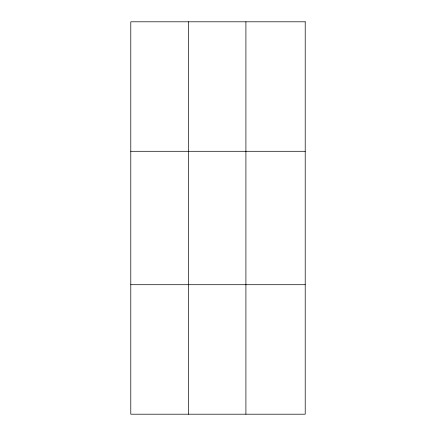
<?xml version="1.0" encoding="UTF-8"?>
<svg xmlns="http://www.w3.org/2000/svg" width="436" height="436" viewBox="0 0 436 436"><rect width="100%" height="100%" fill="white"/><g stroke="black" fill="none" stroke-linecap="round" stroke-linejoin="round"><path stroke-width="0.65" d="M188.347 414.2L188.347 21.8M245.909 414.2L245.909 21.8M130.789 151.292L305.211 151.292M130.789 284.708L305.211 284.708M305.211 21.8L305.211 414.2L130.789 414.2L130.789 21.8L305.211 21.8"/></g></svg>
